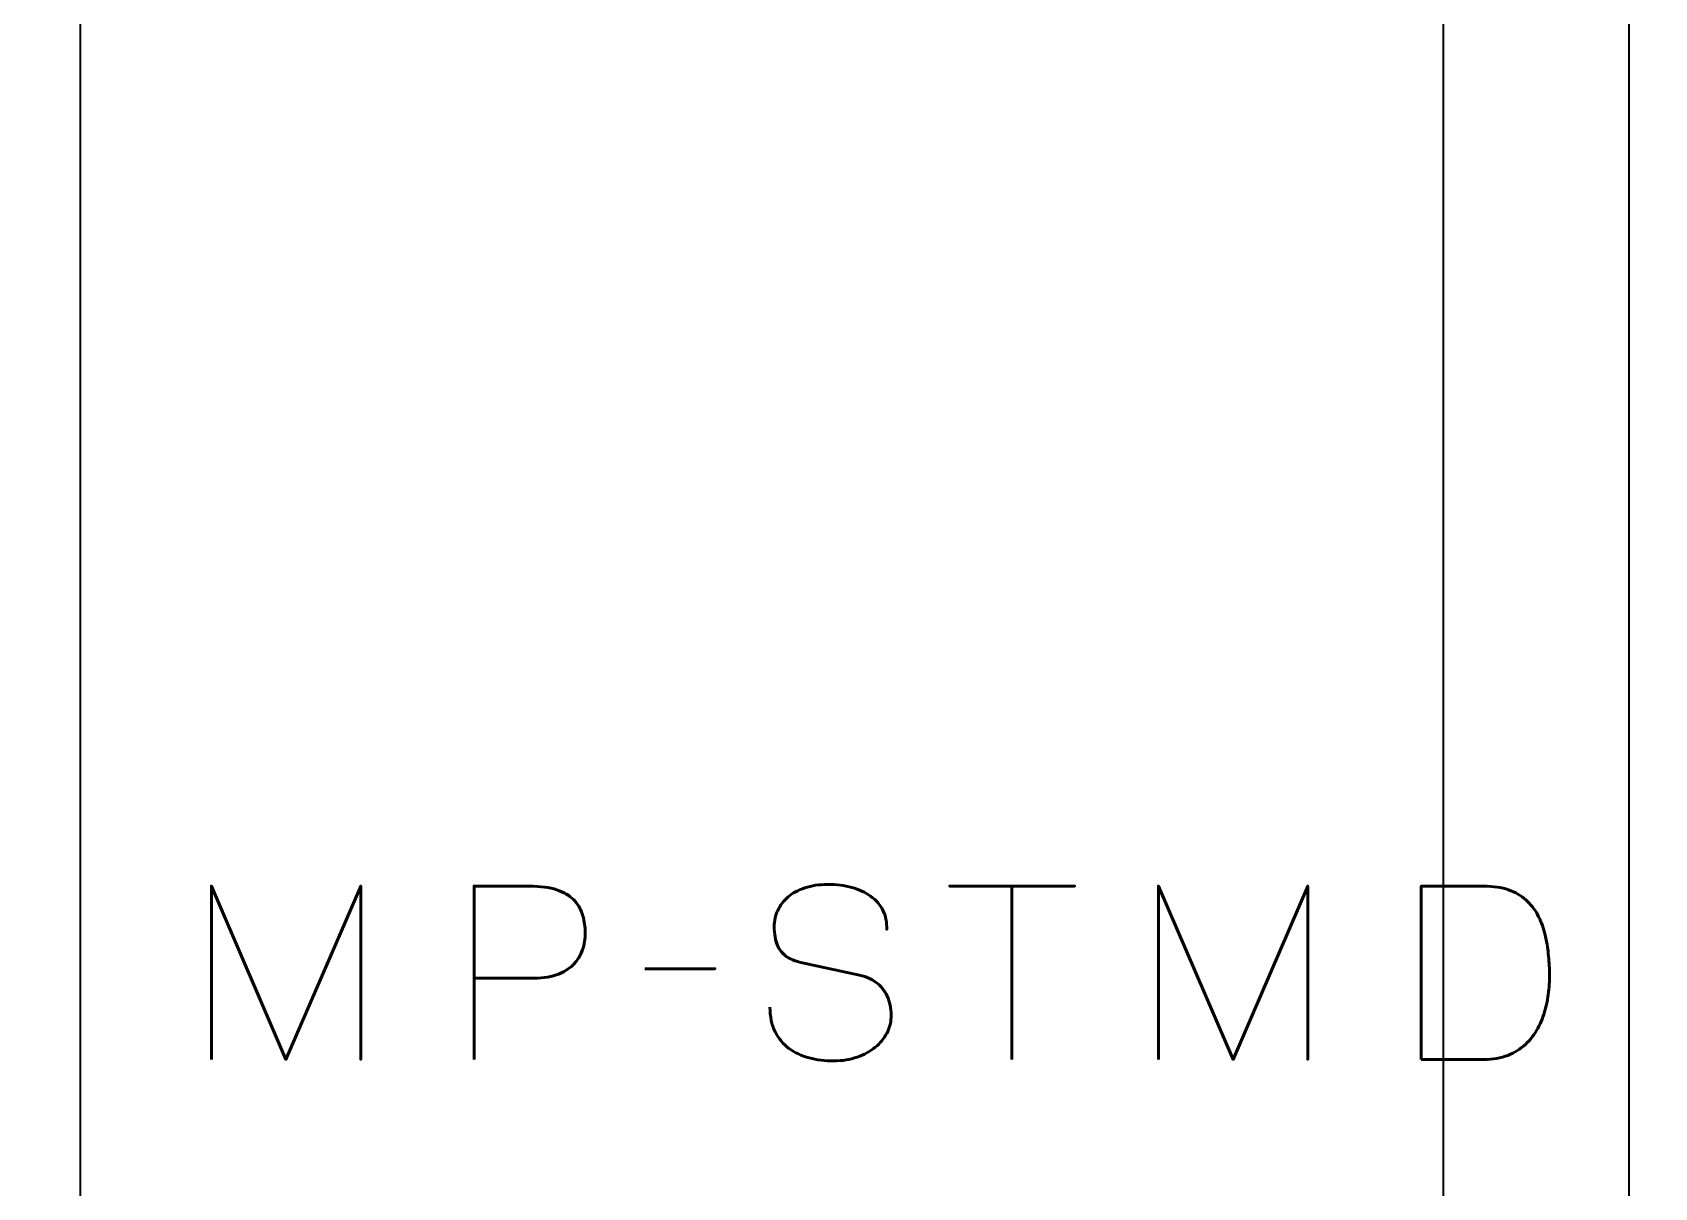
# Model space of a CAD drawing. Header units: centimetres. Extents: x -21 to 0, y -29.7 to 0.
# Drawn here: x -17.427 to -14.809, y -9.363 to -7.498 of the extents above; entities that cross this region are included whole.
import ezdxf

# ---------------------------------------------------------------- set-up
doc = ezdxf.new("R2010")
doc.units = ezdxf.units.CM
doc.header["$MEASUREMENT"] = 0
doc.layers.add('Layer 1', color=7, linetype='Continuous')

msp = doc.modelspace()

# ---------------------------------------------------------------- linework, layer by layer
at = {"layer": 'Layer 1', "color": 30, "lineweight": 35}
msp.add_lwpolyline([(-15.15003, -14.35001), (-14.85003, -14.35001), (-14.85003, -4.75001), (-15.15003, -4.75001), (-15.15003, -14.35001)], close=True, dxfattribs=at)
at = {"layer": 'Layer 1', "color": 22, "lineweight": 53}
msp.add_open_spline([(-21, -29.19991), (-21, -29.19991), (-21, -0.49996), (-21, -0.49996), (-21, -0.49996), (-21, -0.22299), (-20.77691, 0), (-20.49991, 0), (-20.49991, 0), (-20.49991, 0), (-0.5001, 0), (-0.5001, 0), (-0.5001, 0), (-0.22296, 0), (0, -0.22299), (0, -0.49996), (0, -0.49996), (0, -0.49996), (0, -29.19991), (0, -29.19991), (0, -29.19991), (0, -29.47691), (-0.22296, -29.7), (-0.5001, -29.7), (-0.5001, -29.7), (-0.5001, -29.7), (-20.49991, -29.7), (-20.49991, -29.7), (-20.49991, -29.7), (-20.77691, -29.7), (-21, -29.47691), (-21, -29.19991)], degree=3, knots=[0, 0, 0, 0, 0.125, 0.125, 0.125, 0.125, 0.25, 0.25, 0.25, 0.25, 0.375, 0.375, 0.375, 0.375, 0.5, 0.5, 0.5, 0.5, 0.625, 0.625, 0.625, 0.625, 0.75, 0.75, 0.75, 0.75, 0.875, 0.875, 0.875, 0.875, 1, 1, 1, 1], dxfattribs=at)
at = {"layer": 'Layer 1', "color": 114, "lineweight": 53}
msp.add_open_spline([(-18.75006, -14.19993), (-18.75006, -14.19993), (-18.75006, -3.89995), (-18.75006, -3.89995), (-18.75006, -3.89995), (-18.75006, -3.62295), (-18.52697, -3.39999), (-18.24997, -3.39999), (-18.24997, -3.39999), (-18.24997, -3.39999), (-13.9501, -3.39999), (-13.9501, -3.39999), (-13.9501, -3.39999), (-13.67296, -3.39999), (-13.45, -3.62295), (-13.45, -3.89995), (-13.45, -3.89995), (-13.45, -3.89995), (-13.45, -14.19993), (-13.45, -14.19993), (-13.45, -14.19993), (-13.45, -14.47693), (-13.67296, -14.70003), (-13.9501, -14.70003), (-13.9501, -14.70003), (-13.9501, -14.70003), (-18.24997, -14.70003), (-18.24997, -14.70003), (-18.24997, -14.70003), (-18.52697, -14.70003), (-18.75006, -14.47693), (-18.75006, -14.19993)], degree=3, knots=[0, 0, 0, 0, 0.125, 0.125, 0.125, 0.125, 0.25, 0.25, 0.25, 0.25, 0.375, 0.375, 0.375, 0.375, 0.5, 0.5, 0.5, 0.5, 0.625, 0.625, 0.625, 0.625, 0.75, 0.75, 0.75, 0.75, 0.875, 0.875, 0.875, 0.875, 1, 1, 1, 1], dxfattribs=at)
at = {"layer": 'Layer 1', "color": 30, "lineweight": 35}
msp.add_open_spline([(-17.35003, -4.75001), (-17.35003, -4.75001), (-16.55003, -4.75001), (-16.55003, -4.75001), (-16.55003, -4.75001), (-16.55003, -4.75001), (-16.55003, -5.10001), (-16.55003, -5.10001), (-16.55003, -5.10001), (-16.55003, -5.23806), (-16.43808, -5.35001), (-16.30003, -5.35001), (-16.30003, -5.35001), (-16.16198, -5.35001), (-16.05003, -5.23806), (-16.05003, -5.10001), (-16.05003, -5.10001), (-16.05003, -5.10001), (-16.05003, -4.75001), (-16.05003, -4.75001), (-16.05003, -4.75001), (-16.05003, -4.75001), (-14.85003, -4.75001), (-14.85003, -4.75001), (-14.85003, -4.75001), (-14.85003, -4.75001), (-14.85003, -14.35001), (-14.85003, -14.35001), (-14.85003, -14.35001), (-14.85003, -14.35001), (-16.05003, -14.35001), (-16.05003, -14.35001), (-16.05003, -14.35001), (-16.05003, -14.35001), (-16.05003, -14.00001), (-16.05003, -14.00001), (-16.05003, -14.00001), (-16.05003, -13.86196), (-16.16198, -13.75001), (-16.30003, -13.75001), (-16.30003, -13.75001), (-16.43808, -13.75001), (-16.55003, -13.86196), (-16.55003, -14.00001), (-16.55003, -14.00001), (-16.55003, -14.00001), (-16.55003, -14.35001), (-16.55003, -14.35001), (-16.55003, -14.35001), (-16.55003, -14.35001), (-17.35003, -14.35001), (-17.35003, -14.35001), (-17.35003, -14.35001), (-17.35003, -14.35001), (-17.35003, -4.75001), (-17.35003, -4.75001)], degree=3, knots=[0, 0, 0, 0, 0.0714286, 0.0714286, 0.0714286, 0.0714286, 0.1428571, 0.1428571, 0.1428571, 0.1428571, 0.2142857, 0.2142857, 0.2142857, 0.2142857, 0.2857143, 0.2857143, 0.2857143, 0.2857143, 0.3571429, 0.3571429, 0.3571429, 0.3571429, 0.4285714, 0.4285714, 0.4285714, 0.4285714, 0.5, 0.5, 0.5, 0.5, 0.5714286, 0.5714286, 0.5714286, 0.5714286, 0.6428571, 0.6428571, 0.6428571, 0.6428571, 0.7142857, 0.7142857, 0.7142857, 0.7142857, 0.7857143, 0.7857143, 0.7857143, 0.7857143, 0.8571429, 0.8571429, 0.8571429, 0.8571429, 0.9285714, 0.9285714, 0.9285714, 0.9285714, 1, 1, 1, 1], dxfattribs=at)
at = {"layer": 'Layer 1', "color": 30, "lineweight": 53}
for points, knots in [([(-16.23666, -9.07172), (-16.23653, -9.08718), (-16.23381, -9.10044), (-16.22838, -9.1115), (-16.22838, -9.1115), (-16.22301, -9.12249), (-16.21551, -9.13148), (-16.20607, -9.13847), (-16.20607, -9.13847), (-16.19656, -9.14539), (-16.18563, -9.1505), (-16.17328, -9.1538), (-16.17328, -9.1538), (-16.16099, -9.15703), (-16.14779, -9.15865), (-16.13382, -9.15865), (-16.13382, -9.15865), (-16.11972, -9.15858), (-16.10705, -9.15651), (-16.09573, -9.15257), (-16.09573, -9.15257), (-16.08448, -9.14862), (-16.07484, -9.14332), (-16.06675, -9.13666), (-16.06675, -9.13666), (-16.05873, -9.13), (-16.05253, -9.12256), (-16.04813, -9.11428), (-16.04813, -9.11428), (-16.04373, -9.106), (-16.0414, -9.09753), (-16.04108, -9.0888), (-16.04108, -9.0888), (-16.04069, -9.07735), (-16.04237, -9.06687), (-16.04606, -9.05743), (-16.04606, -9.05743), (-16.04974, -9.04799), (-16.05544, -9.0401), (-16.06313, -9.03363), (-16.06313, -9.03363), (-16.07076, -9.02716), (-16.0804, -9.02263), (-16.09191, -9.02011), (-16.09191, -9.02011), (-16.09191, -9.02011), (-16.18699, -8.99954), (-16.18699, -8.99954), (-16.18699, -8.99954), (-16.19591, -8.99767), (-16.20361, -8.9945), (-16.20995, -8.9901), (-16.20995, -8.9901), (-16.21629, -8.98564), (-16.2212, -8.97949), (-16.22456, -8.9716), (-16.22456, -8.9716), (-16.22793, -8.96378), (-16.22967, -8.95382), (-16.22967, -8.94172), (-16.22967, -8.94172), (-16.22967, -8.93254), (-16.2278, -8.92387), (-16.22398, -8.91572), (-16.22398, -8.91572), (-16.22023, -8.90757), (-16.21467, -8.90039), (-16.20736, -8.89406), (-16.20736, -8.89406), (-16.20005, -8.88778), (-16.191, -8.88287), (-16.18026, -8.87931), (-16.18026, -8.87931), (-16.16946, -8.87569), (-16.15711, -8.87388), (-16.14314, -8.87381), (-16.14314, -8.87381), (-16.1291, -8.87381), (-16.11623, -8.87543), (-16.10446, -8.87866), (-16.10446, -8.87866), (-16.09275, -8.8819), (-16.0826, -8.88655), (-16.07406, -8.89276), (-16.07406, -8.89276), (-16.06553, -8.89897), (-16.05893, -8.9066), (-16.0544, -8.91553), (-16.0544, -8.91553), (-16.04987, -8.92452), (-16.04774, -8.9348), (-16.04806, -8.94638), (-16.04806, -8.94638), (-16.04774, -8.9348), (-16.04987, -8.92452), (-16.0544, -8.91553), (-16.0544, -8.91553), (-16.05893, -8.9066), (-16.06553, -8.89897), (-16.07406, -8.89276), (-16.07406, -8.89276), (-16.0826, -8.88655), (-16.09275, -8.8819), (-16.10446, -8.87866), (-16.10446, -8.87866), (-16.11623, -8.87543), (-16.1291, -8.87381), (-16.14314, -8.87381), (-16.14314, -8.87381), (-16.15711, -8.87388), (-16.16946, -8.87569), (-16.18026, -8.87931), (-16.18026, -8.87931), (-16.191, -8.88287), (-16.20005, -8.88778), (-16.20736, -8.89406), (-16.20736, -8.89406), (-16.21467, -8.90039), (-16.22023, -8.90757), (-16.22398, -8.91572), (-16.22398, -8.91572), (-16.2278, -8.92387), (-16.22967, -8.93254), (-16.22967, -8.94172), (-16.22967, -8.94172), (-16.22967, -8.95382), (-16.22799, -8.96378), (-16.22476, -8.97154), (-16.22476, -8.97154), (-16.22146, -8.97936), (-16.21661, -8.98544), (-16.21027, -8.98991), (-16.21027, -8.98991), (-16.20393, -8.9943), (-16.19617, -8.99754), (-16.18699, -8.99954), (-16.18699, -8.99954), (-16.18699, -8.99954), (-16.09191, -9.02011), (-16.09191, -9.02011), (-16.09191, -9.02011), (-16.08014, -9.02263), (-16.07044, -9.02716), (-16.06281, -9.03363), (-16.06281, -9.03363), (-16.05511, -9.0401), (-16.04949, -9.04799), (-16.04586, -9.05743), (-16.04586, -9.05743), (-16.04231, -9.06687), (-16.04069, -9.07735), (-16.04108, -9.0888), (-16.04108, -9.0888), (-16.0414, -9.09753), (-16.04373, -9.106), (-16.04813, -9.11428), (-16.04813, -9.11428), (-16.05253, -9.12256), (-16.05873, -9.13), (-16.06675, -9.13666), (-16.06675, -9.13666), (-16.07484, -9.14332), (-16.08448, -9.14862), (-16.09573, -9.15257), (-16.09573, -9.15257), (-16.10705, -9.15651), (-16.11972, -9.15858), (-16.13382, -9.15865), (-16.13382, -9.15865), (-16.14779, -9.15865), (-16.16099, -9.15703), (-16.17328, -9.1538), (-16.17328, -9.1538), (-16.18563, -9.1505), (-16.19656, -9.14539), (-16.20607, -9.13847), (-16.20607, -9.13847), (-16.21551, -9.13148), (-16.22301, -9.12249), (-16.22838, -9.1115), (-16.22838, -9.1115), (-16.23381, -9.10044), (-16.23653, -9.08718), (-16.23666, -9.07172)], [0, 0, 0, 0, 0.0217391, 0.0217391, 0.0217391, 0.0217391, 0.0434783, 0.0434783, 0.0434783, 0.0434783, 0.0652174, 0.0652174, 0.0652174, 0.0652174, 0.0869565, 0.0869565, 0.0869565, 0.0869565, 0.1086957, 0.1086957, 0.1086957, 0.1086957, 0.1304348, 0.1304348, 0.1304348, 0.1304348, 0.1521739, 0.1521739, 0.1521739, 0.1521739, 0.173913, 0.173913, 0.173913, 0.173913, 0.1956522, 0.1956522, 0.1956522, 0.1956522, 0.2173913, 0.2173913, 0.2173913, 0.2173913, 0.2391304, 0.2391304, 0.2391304, 0.2391304, 0.2608696, 0.2608696, 0.2608696, 0.2608696, 0.2826087, 0.2826087, 0.2826087, 0.2826087, 0.3043478, 0.3043478, 0.3043478, 0.3043478, 0.326087, 0.326087, 0.326087, 0.326087, 0.3478261, 0.3478261, 0.3478261, 0.3478261, 0.3695652, 0.3695652, 0.3695652, 0.3695652, 0.3913043, 0.3913043, 0.3913043, 0.3913043, 0.4130435, 0.4130435, 0.4130435, 0.4130435, 0.4347826, 0.4347826, 0.4347826, 0.4347826, 0.4565217, 0.4565217, 0.4565217, 0.4565217, 0.4782609, 0.4782609, 0.4782609, 0.4782609, 0.5, 0.5, 0.5, 0.5, 0.5217391, 0.5217391, 0.5217391, 0.5217391, 0.5434783, 0.5434783, 0.5434783, 0.5434783, 0.5652174, 0.5652174, 0.5652174, 0.5652174, 0.5869565, 0.5869565, 0.5869565, 0.5869565, 0.6086957, 0.6086957, 0.6086957, 0.6086957, 0.6304348, 0.6304348, 0.6304348, 0.6304348, 0.6521739, 0.6521739, 0.6521739, 0.6521739, 0.673913, 0.673913, 0.673913, 0.673913, 0.6956522, 0.6956522, 0.6956522, 0.6956522, 0.7173913, 0.7173913, 0.7173913, 0.7173913, 0.7391304, 0.7391304, 0.7391304, 0.7391304, 0.7608696, 0.7608696, 0.7608696, 0.7608696, 0.7826087, 0.7826087, 0.7826087, 0.7826087, 0.8043478, 0.8043478, 0.8043478, 0.8043478, 0.826087, 0.826087, 0.826087, 0.826087, 0.8478261, 0.8478261, 0.8478261, 0.8478261, 0.8695652, 0.8695652, 0.8695652, 0.8695652, 0.8913043, 0.8913043, 0.8913043, 0.8913043, 0.9130435, 0.9130435, 0.9130435, 0.9130435, 0.9347826, 0.9347826, 0.9347826, 0.9347826, 0.9565217, 0.9565217, 0.9565217, 0.9565217, 0.9782609, 0.9782609, 0.9782609, 0.9782609, 1, 1, 1, 1]), ([(-17.13812, -9.15632), (-17.13812, -9.15632), (-17.13812, -8.87653), (-17.13812, -8.87653), (-17.13812, -8.87653), (-17.13812, -8.87653), (-17.01782, -9.15632), (-17.01782, -9.15632), (-17.01782, -9.15632), (-17.01782, -9.15632), (-16.89713, -8.87653), (-16.89713, -8.87653), (-16.89713, -8.87653), (-16.89713, -8.87653), (-16.89713, -9.15632), (-16.89713, -9.15632), (-16.89713, -9.15632), (-16.89713, -9.15632), (-16.89713, -8.87653), (-16.89713, -8.87653), (-16.89713, -8.87653), (-16.89713, -8.87653), (-17.01782, -9.15632), (-17.01782, -9.15632), (-17.01782, -9.15632), (-17.01782, -9.15632), (-17.13812, -8.87653), (-17.13812, -8.87653), (-17.13812, -8.87653), (-17.13812, -8.87653), (-17.13812, -9.15632), (-17.13812, -9.15632)], [0, 0, 0, 0, 0.125, 0.125, 0.125, 0.125, 0.25, 0.25, 0.25, 0.25, 0.375, 0.375, 0.375, 0.375, 0.5, 0.5, 0.5, 0.5, 0.625, 0.625, 0.625, 0.625, 0.75, 0.75, 0.75, 0.75, 0.875, 0.875, 0.875, 0.875, 1, 1, 1, 1]), ([(-16.71397, -9.15632), (-16.71397, -9.15632), (-16.71397, -8.87653), (-16.71397, -8.87653), (-16.71397, -8.87653), (-16.71397, -8.87653), (-16.62472, -8.87653), (-16.62472, -8.87653), (-16.62472, -8.87653), (-16.60686, -8.87659), (-16.59218, -8.8786), (-16.58061, -8.88248), (-16.58061, -8.88248), (-16.56909, -8.88629), (-16.56004, -8.8916), (-16.55351, -8.89832), (-16.55351, -8.89832), (-16.54697, -8.90499), (-16.54232, -8.91262), (-16.53947, -8.92122), (-16.53947, -8.92122), (-16.53669, -8.92982), (-16.53507, -8.93881), (-16.53469, -8.94832), (-16.53469, -8.94832), (-16.53423, -8.95783), (-16.53533, -8.96714), (-16.53792, -8.9762), (-16.53792, -8.9762), (-16.54057, -8.98525), (-16.54503, -8.99346), (-16.55144, -9.00084), (-16.55144, -9.00084), (-16.55777, -9.00821), (-16.56638, -9.0141), (-16.57718, -9.01843), (-16.57718, -9.01843), (-16.58798, -9.02283), (-16.60137, -9.02503), (-16.61734, -9.02516), (-16.61734, -9.02516), (-16.61734, -9.02516), (-16.71397, -9.02516), (-16.71397, -9.02516), (-16.71397, -9.02516), (-16.71397, -9.02516), (-16.61734, -9.02516), (-16.61734, -9.02516), (-16.61734, -9.02516), (-16.60169, -9.02503), (-16.58843, -9.02283), (-16.5777, -9.01843), (-16.5777, -9.01843), (-16.56689, -9.0141), (-16.55829, -9.00821), (-16.55182, -9.00084), (-16.55182, -9.00084), (-16.54542, -8.99346), (-16.54083, -8.98525), (-16.53811, -8.9762), (-16.53811, -8.9762), (-16.5354, -8.96714), (-16.53423, -8.95783), (-16.53469, -8.94832), (-16.53469, -8.94832), (-16.53507, -8.93881), (-16.53669, -8.92982), (-16.5396, -8.92122), (-16.5396, -8.92122), (-16.54245, -8.91262), (-16.54723, -8.90499), (-16.55376, -8.89832), (-16.55376, -8.89832), (-16.56036, -8.8916), (-16.56942, -8.88629), (-16.58093, -8.88248), (-16.58093, -8.88248), (-16.59251, -8.8786), (-16.60706, -8.87659), (-16.62472, -8.87653), (-16.62472, -8.87653), (-16.62472, -8.87653), (-16.71397, -8.87653), (-16.71397, -8.87653), (-16.71397, -8.87653), (-16.71397, -8.87653), (-16.71397, -9.15632), (-16.71397, -9.15632)], [0, 0, 0, 0, 0.0454545, 0.0454545, 0.0454545, 0.0454545, 0.0909091, 0.0909091, 0.0909091, 0.0909091, 0.1363636, 0.1363636, 0.1363636, 0.1363636, 0.1818182, 0.1818182, 0.1818182, 0.1818182, 0.2272727, 0.2272727, 0.2272727, 0.2272727, 0.2727273, 0.2727273, 0.2727273, 0.2727273, 0.3181818, 0.3181818, 0.3181818, 0.3181818, 0.3636364, 0.3636364, 0.3636364, 0.3636364, 0.4090909, 0.4090909, 0.4090909, 0.4090909, 0.4545455, 0.4545455, 0.4545455, 0.4545455, 0.5, 0.5, 0.5, 0.5, 0.5454545, 0.5454545, 0.5454545, 0.5454545, 0.5909091, 0.5909091, 0.5909091, 0.5909091, 0.6363636, 0.6363636, 0.6363636, 0.6363636, 0.6818182, 0.6818182, 0.6818182, 0.6818182, 0.7272727, 0.7272727, 0.7272727, 0.7272727, 0.7727273, 0.7727273, 0.7727273, 0.7727273, 0.8181818, 0.8181818, 0.8181818, 0.8181818, 0.8636364, 0.8636364, 0.8636364, 0.8636364, 0.9090909, 0.9090909, 0.9090909, 0.9090909, 0.9545455, 0.9545455, 0.9545455, 0.9545455, 1, 1, 1, 1]), ([(-15.84627, -9.15632), (-15.84627, -9.15632), (-15.84627, -8.87653), (-15.84627, -8.87653), (-15.84627, -8.87653), (-15.84627, -8.87653), (-15.94678, -8.87653), (-15.94678, -8.87653), (-15.94678, -8.87653), (-15.94678, -8.87653), (-15.74499, -8.87653), (-15.74499, -8.87653), (-15.74499, -8.87653), (-15.74499, -8.87653), (-15.84627, -8.87653), (-15.84627, -8.87653), (-15.84627, -8.87653), (-15.84627, -8.87653), (-15.84627, -9.15632), (-15.84627, -9.15632)], [0, 0, 0, 0, 0.2, 0.2, 0.2, 0.2, 0.4, 0.4, 0.4, 0.4, 0.6, 0.6, 0.6, 0.6, 0.8, 0.8, 0.8, 0.8, 1, 1, 1, 1]), ([(-15.60956, -9.15632), (-15.60956, -9.15632), (-15.60956, -8.87653), (-15.60956, -8.87653), (-15.60956, -8.87653), (-15.60956, -8.87653), (-15.48926, -9.15632), (-15.48926, -9.15632), (-15.48926, -9.15632), (-15.48926, -9.15632), (-15.36857, -8.87653), (-15.36857, -8.87653), (-15.36857, -8.87653), (-15.36857, -8.87653), (-15.36857, -9.15632), (-15.36857, -9.15632), (-15.36857, -9.15632), (-15.36857, -9.15632), (-15.36857, -8.87653), (-15.36857, -8.87653), (-15.36857, -8.87653), (-15.36857, -8.87653), (-15.48926, -9.15632), (-15.48926, -9.15632), (-15.48926, -9.15632), (-15.48926, -9.15632), (-15.60956, -8.87653), (-15.60956, -8.87653), (-15.60956, -8.87653), (-15.60956, -8.87653), (-15.60956, -9.15632), (-15.60956, -9.15632)], [0, 0, 0, 0, 0.125, 0.125, 0.125, 0.125, 0.25, 0.25, 0.25, 0.25, 0.375, 0.375, 0.375, 0.375, 0.5, 0.5, 0.5, 0.5, 0.625, 0.625, 0.625, 0.625, 0.75, 0.75, 0.75, 0.75, 0.875, 0.875, 0.875, 0.875, 1, 1, 1, 1]), ([(-15.18541, -9.15632), (-15.18541, -9.15632), (-15.18541, -8.87653), (-15.18541, -8.87653), (-15.18541, -8.87653), (-15.18541, -8.87653), (-15.08451, -8.87653), (-15.08451, -8.87653), (-15.08451, -8.87653), (-15.06919, -8.87659), (-15.05593, -8.8786), (-15.04474, -8.88254), (-15.04474, -8.88254), (-15.03361, -8.88649), (-15.02417, -8.89192), (-15.01654, -8.89878), (-15.01654, -8.89878), (-15.00884, -8.9057), (-15.00263, -8.91365), (-14.99778, -8.92258), (-14.99778, -8.92258), (-14.99293, -8.93157), (-14.98918, -8.94114), (-14.98653, -8.95129), (-14.98653, -8.95129), (-14.98388, -8.96138), (-14.982, -8.97167), (-14.98084, -8.98208), (-14.98084, -8.98208), (-14.97967, -8.99249), (-14.9789, -9.00258), (-14.97857, -9.01235), (-14.97857, -9.01235), (-14.97812, -9.02212), (-14.97844, -9.0324), (-14.97948, -9.0432), (-14.97948, -9.0432), (-14.98051, -9.054), (-14.98245, -9.0648), (-14.98536, -9.07554), (-14.98536, -9.07554), (-14.98821, -9.08628), (-14.99228, -9.09649), (-14.99752, -9.10613), (-14.99752, -9.10613), (-15.0027, -9.11583), (-15.00929, -9.12443), (-15.01719, -9.13194), (-15.01719, -9.13194), (-15.02514, -9.13944), (-15.03465, -9.14539), (-15.04577, -9.14972), (-15.04577, -9.14972), (-15.0569, -9.15406), (-15.06983, -9.15626), (-15.08451, -9.15632), (-15.08451, -9.15632), (-15.08451, -9.15632), (-15.18541, -9.15632), (-15.18541, -9.15632)], [0, 0, 0, 0, 0.0666667, 0.0666667, 0.0666667, 0.0666667, 0.1333333, 0.1333333, 0.1333333, 0.1333333, 0.2, 0.2, 0.2, 0.2, 0.2666667, 0.2666667, 0.2666667, 0.2666667, 0.3333333, 0.3333333, 0.3333333, 0.3333333, 0.4, 0.4, 0.4, 0.4, 0.4666667, 0.4666667, 0.4666667, 0.4666667, 0.5333333, 0.5333333, 0.5333333, 0.5333333, 0.6, 0.6, 0.6, 0.6, 0.6666667, 0.6666667, 0.6666667, 0.6666667, 0.7333333, 0.7333333, 0.7333333, 0.7333333, 0.8, 0.8, 0.8, 0.8, 0.8666667, 0.8666667, 0.8666667, 0.8666667, 0.9333333, 0.9333333, 0.9333333, 0.9333333, 1, 1, 1, 1]), ([(-15.18541, -9.15632), (-15.18541, -9.15632), (-15.18541, -8.87653), (-15.18541, -8.87653), (-15.18541, -8.87653), (-15.18541, -8.87653), (-15.08451, -8.87653), (-15.08451, -8.87653), (-15.08451, -8.87653), (-15.06919, -8.87659), (-15.05593, -8.8786), (-15.04474, -8.88254), (-15.04474, -8.88254), (-15.03361, -8.88649), (-15.02417, -8.89192), (-15.01654, -8.89878), (-15.01654, -8.89878), (-15.00884, -8.9057), (-15.00263, -8.91365), (-14.99778, -8.92258), (-14.99778, -8.92258), (-14.99293, -8.93157), (-14.98918, -8.94114), (-14.98653, -8.95129), (-14.98653, -8.95129), (-14.98388, -8.96138), (-14.982, -8.97167), (-14.98084, -8.98208), (-14.98084, -8.98208), (-14.97967, -8.99249), (-14.9789, -9.00258), (-14.97857, -9.01235), (-14.97857, -9.01235), (-14.97812, -9.02212), (-14.97844, -9.0324), (-14.97948, -9.0432), (-14.97948, -9.0432), (-14.98051, -9.054), (-14.98245, -9.0648), (-14.98536, -9.07554), (-14.98536, -9.07554), (-14.98821, -9.08628), (-14.99228, -9.09649), (-14.99752, -9.10613), (-14.99752, -9.10613), (-15.0027, -9.11583), (-15.00929, -9.12443), (-15.01719, -9.13194), (-15.01719, -9.13194), (-15.02514, -9.13944), (-15.03465, -9.14539), (-15.04577, -9.14972), (-15.04577, -9.14972), (-15.0569, -9.15406), (-15.06983, -9.15626), (-15.08451, -9.15632), (-15.08451, -9.15632), (-15.08451, -9.15632), (-15.18541, -9.15632), (-15.18541, -9.15632)], [0, 0, 0, 0, 0.0666667, 0.0666667, 0.0666667, 0.0666667, 0.1333333, 0.1333333, 0.1333333, 0.1333333, 0.2, 0.2, 0.2, 0.2, 0.2666667, 0.2666667, 0.2666667, 0.2666667, 0.3333333, 0.3333333, 0.3333333, 0.3333333, 0.4, 0.4, 0.4, 0.4, 0.4666667, 0.4666667, 0.4666667, 0.4666667, 0.5333333, 0.5333333, 0.5333333, 0.5333333, 0.6, 0.6, 0.6, 0.6, 0.6666667, 0.6666667, 0.6666667, 0.6666667, 0.7333333, 0.7333333, 0.7333333, 0.7333333, 0.8, 0.8, 0.8, 0.8, 0.8666667, 0.8666667, 0.8666667, 0.8666667, 0.9333333, 0.9333333, 0.9333333, 0.9333333, 1, 1, 1, 1]), ([(-16.43845, -9.01002), (-16.43845, -9.01002), (-16.32552, -9.01002), (-16.32552, -9.01002), (-16.32552, -9.01002), (-16.32552, -9.01002), (-16.43845, -9.01002), (-16.43845, -9.01002)], [0, 0, 0, 0, 0.5, 0.5, 0.5, 0.5, 1, 1, 1, 1])]:
    msp.add_open_spline(points, degree=3, knots=knots, dxfattribs=at)

doc.saveas('drawing.dxf')
